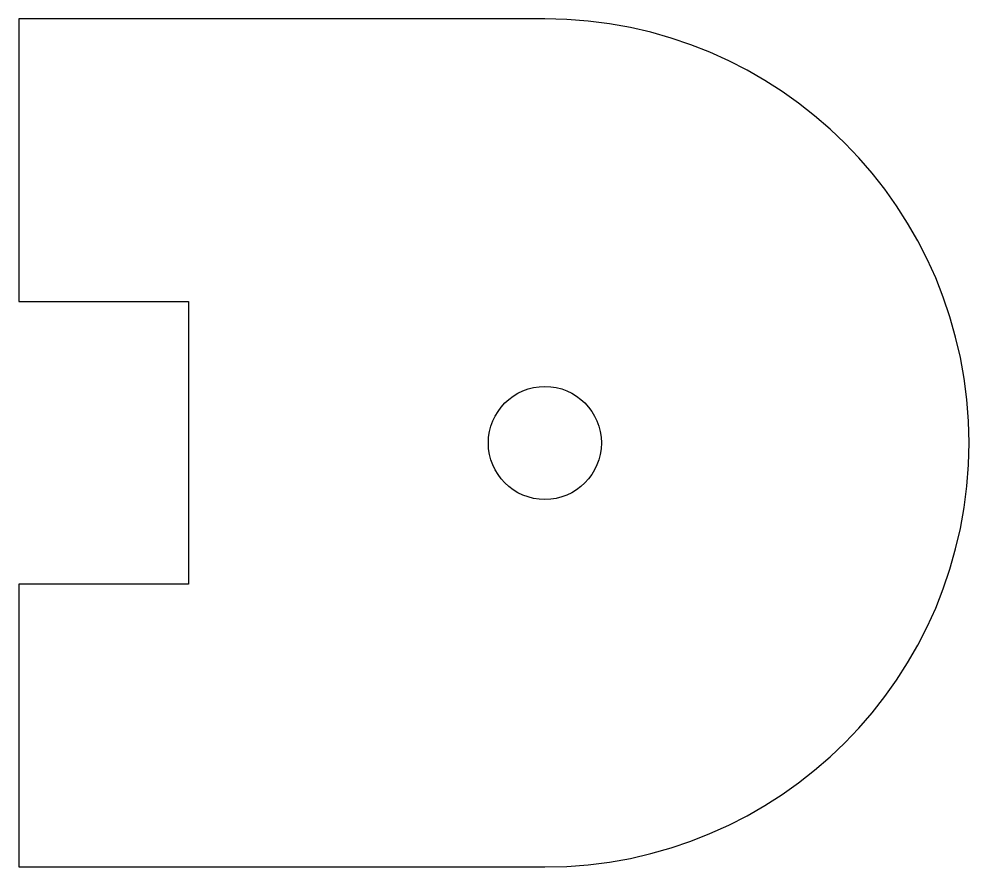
# Model space of a CAD drawing. Header units: millimetres. Extents: x 33.1 to 49.9, y 34.9 to 49.9.
import ezdxf

# ---------------------------------------------------------------- set-up
doc = ezdxf.new("R2010")
doc.units = ezdxf.units.MM
doc.layers.add('Corte exterior', color=1, linetype='Continuous', true_color=0xff0000)

msp = doc.modelspace()

# ---------------------------------------------------------------- linework, layer by layer
at = {"layer": 'Corte exterior'}
msp.add_lwpolyline([(42.4, 49.879), (33.1, 49.879), (33.1, 44.879), (36.1, 44.879), (36.1, 39.879), (33.1, 39.879), (33.1, 34.879), (42.4, 34.879, 1)], format="xyb", close=True, dxfattribs=at)
msp.add_circle((42.4, 42.379), 1, dxfattribs=at)

doc.saveas('drawing.dxf')
